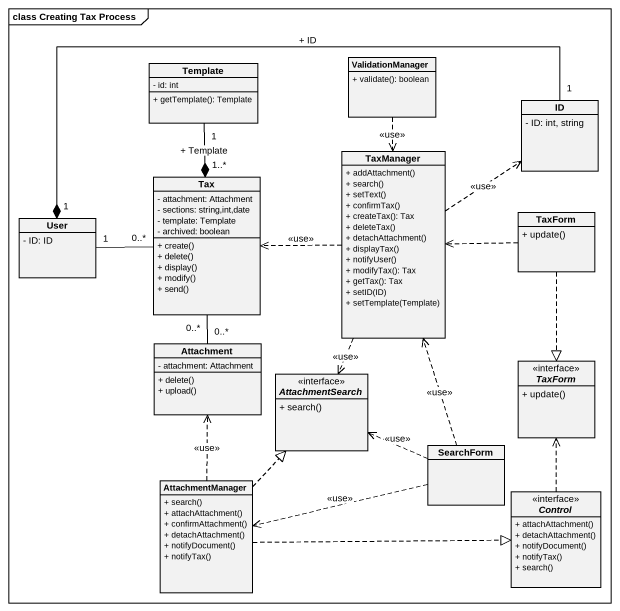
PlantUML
@startuml
mainframe class Creating Tax Process
hide circle
hide empty members
skinparam classAttributeIconSize 0
class Template {
  - id: int
  + getTemplate(): Template
}
class ValidationManager {
  + validate(): boolean
}
class ID {
  - ID: int, string
}
class Tax {
  - attachment: Attachment
  - sections: string,int,date
  - template: Template
  - archived: boolean
  + create()
  + delete()
  + display()
  + modify()
  + send()
}
class TaxManager {
  + addAttachment()
  + search()
  + setText()
  + confirmTax()
  + createTax(): Tax
  + deleteTax()
  + detachAttachment()
  + displayTax()
  + notifyUser()
  + modifyTax(): Tax
  + getTax(): Tax
  + setID(ID)
  + setTemplate(Template)
}
class User {
  - ID: ID
}
class TaxForm {
  + update()
}
class Attachment {
  - attachment: Attachment
  + delete()
  + upload()
}
interface AttachmentSearch {
  + search()
}
interface "TaxForm" as TaxForm_2 {
  + update()
}
class SearchForm
class AttachmentManager {
  + search()
  + attachAttachment()
  + confirmAttachment()
  + detachAttachment()
  + notifyDocument()
  + notifyTax()
}
interface "Control" as Control_ {
  + attachAttachment()
  + detachAttachment()
  + notifyDocument()
  + notifyTax()
  + search()
}
Template "1" --* "1..*" Tax : + Template
ValidationManager ..> TaxManager : <<use>>
ID "1" -left-* "1" User : + ID
Tax "0..*" -left- "1" User
TaxManager .up.> ID : <<use>>
TaxManager .left.> Tax : <<use>>
TaxManager ..> AttachmentSearch : <<use>>
TaxForm .left.> TaxManager
TaxForm ..|> TaxForm_2
Attachment "0..*" -up- "0..*" Tax
SearchForm .up.> TaxManager : <<use>>
SearchForm .left.> AttachmentSearch : <<use>>
SearchForm .left.> AttachmentManager : <<use>>
AttachmentManager .up.> Attachment : <<use>>
AttachmentManager .up.|> AttachmentSearch
AttachmentManager .right.|> Control_
Control_ .up.> TaxForm_2
@enduml
